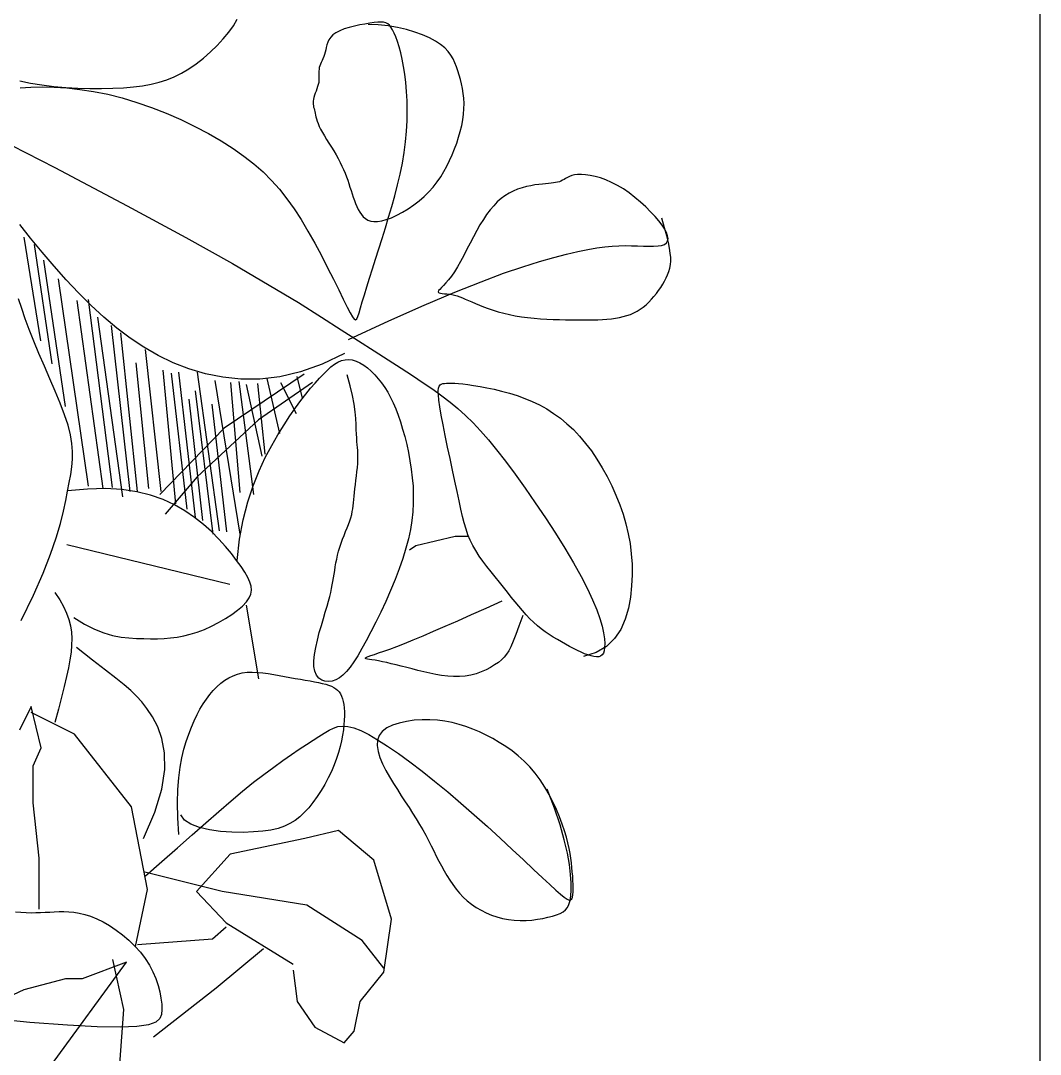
# Model space of a CAD drawing. Header units: metres. Extents: x 10 to 239, y 2 to 253.
# Drawn here: x 101.256 to 105.215, y 131.629 to 135.644 of the extents above; entities that cross this region are included whole.
import ezdxf

# ---------------------------------------------------------------- set-up
doc = ezdxf.new("R2010")
doc.units = ezdxf.units.M
doc.header["$MEASUREMENT"] = 0
doc.layers.add('0marcos', color=10, linetype='Continuous', plot=False)
doc.layers.add('1', color=7, linetype='Continuous')
doc.layers.add('cot200', color=9, linetype='Continuous')
doc.layers.add('bloques ARBOLES', color=7, linetype='Continuous', true_color=0xb8d897)

# ---------------------------------------------------------------- blocks, each defined once
blk = doc.blocks.new('A$C6F4E7DED')
for p, q in [((1111.6, 2071.3), (1034.6, 2176.8)), ((1034.6, 2176.8), (1080.2, 2159.7)), ((1037.5, 2128.3), (1048.9, 2179.6)), ((1080.2, 2159.7), (1097.4, 2159.7)), ((1097.4, 2159.7), (1140.1, 2148.3)), ((1140.1, 2148.3), (1171.5, 2134)), ((1043.2, 2048.5), (1037.5, 2128.3)), ((271.1, 1654.8), (280.4, 1656.9)), ((280.4, 1656.9), (290.1, 1658.5)), ((285.6, 1654.6), (287.2, 1657.2)), ((287.2, 1657.2), (288.8, 1659.3)), ((288.8, 1659.3), (290.5, 1660.8)), ((290.1, 1658.5), (300.3, 1659.6)), ((290.5, 1660.8), (292.5, 1661.8)), ((292.5, 1661.8), (294.7, 1662.3)), ((294.7, 1662.3), (297.4, 1662.5)), ((297.4, 1662.5), (300.6, 1662.3)), ((300.3, 1659.6), (310.7, 1659.9)), ((300.6, 1662.3), (304.4, 1661.9)), ((304.4, 1661.9), (308.8, 1661.3)), ((308.8, 1661.3), (313.8, 1660.5)), ((313.8, 1660.5), (319.2, 1659.6)), ((319.2, 1659.6), (324.6, 1658.4)), ((324.6, 1658.4), (330, 1657)), ((330, 1657), (335, 1655.4)), ((448.9, 1658.8), (445.1, 1665.4)), ((453.7, 1652), (448.9, 1658.8)), ((241.3, 1642.8), (247.5, 1646.2)), ((247.5, 1646.2), (254.6, 1649.3)), ((254.6, 1649.3), (262.5, 1652.2)), ((262.5, 1652.2), (271.1, 1654.8)), ((280.4, 1642.4), (282.2, 1647.2)), ((282.2, 1647.2), (283.9, 1651.2)), ((283.9, 1651.2), (285.6, 1654.6)), ((335, 1655.4), (339.6, 1653.6)), ((339.6, 1653.6), (343.6, 1651.5)), ((343.6, 1651.5), (346.7, 1649.3)), ((346.7, 1649.3), (349, 1646.9)), ((349, 1646.9), (350.8, 1644.4)), ((459.3, 1645.2), (453.7, 1652)), ((228.5, 1632.2), (231.9, 1635.9)), ((231.9, 1635.9), (236.2, 1639.4)), ((236.2, 1639.4), (241.3, 1642.8)), ((277.1, 1631), (278.7, 1637.1)), ((278.7, 1637.1), (280.4, 1642.4)), ((350.8, 1644.4), (352, 1641.7)), ((352, 1641.7), (352.9, 1639.1)), ((352.9, 1639.1), (353.5, 1636.5)), ((353.5, 1636.5), (354.1, 1633.9)), ((465.6, 1638.4), (459.3, 1645.2)), ((472.4, 1631.8), (465.6, 1638.4)), ((221.5, 1620.7), (223.4, 1624.6)), ((223.4, 1624.6), (225.7, 1628.5)), ((225.7, 1628.5), (228.5, 1632.2)), ((274.1, 1617), (275.5, 1624.3)), ((275.5, 1624.3), (277.1, 1631)), ((354.1, 1633.9), (354.6, 1631.5)), ((354.6, 1631.5), (355.3, 1629.1)), ((355.3, 1629.1), (356.1, 1627)), ((356.1, 1627), (357, 1624.9)), ((357, 1624.9), (357.9, 1623)), ((479.6, 1625.5), (472.4, 1631.8)), ((487.1, 1619.7), (479.6, 1625.5)), ((218.5, 1612.4), (220, 1616.6)), ((220, 1616.6), (221.5, 1620.7)), ((272.8, 1609), (274.1, 1617)), ((357.9, 1623), (358.8, 1621.1)), ((358.8, 1621.1), (359.5, 1619.3)), ((359.5, 1619.3), (360.2, 1617.5)), ((360.2, 1617.5), (360.7, 1615.7)), ((360.7, 1615.7), (360.9, 1614)), ((360.9, 1614), (361.1, 1612.2)), ((494.6, 1614.6), (487.1, 1619.7)), ((502, 1610.1), (494.6, 1614.6)), ((214.7, 1599), (215.9, 1603.6)), ((215.9, 1603.6), (217.2, 1608)), ((217.2, 1608), (218.5, 1612.4)), ((271.8, 1600.4), (272.8, 1609)), ((361.1, 1610.4), (361, 1608.6)), ((361, 1608.6), (361, 1606.7)), ((361, 1606.7), (361, 1604.7)), ((361, 1604.7), (361.1, 1602.7)), ((361.1, 1612.2), (361.1, 1610.4)), ((509.5, 1606.4), (502, 1610.1)), ((517.2, 1603.3), (509.5, 1606.4)), ((525.1, 1600.7), (517.2, 1603.3)), ((212.9, 1589.3), (213.7, 1594.2)), ((213.7, 1594.2), (214.7, 1599)), ((271.1, 1591.3), (271.8, 1600.4)), ((361.1, 1602.7), (361.3, 1600.6)), ((361.3, 1600.6), (361.8, 1598.5)), ((361.8, 1598.5), (362.5, 1596.2)), ((362.5, 1596.2), (363.2, 1594)), ((363.2, 1594), (364, 1591.7)), ((533.3, 1598.7), (525.1, 1600.7)), ((542.1, 1597.1), (533.3, 1598.7)), ((551.5, 1596), (542.1, 1597.1)), ((561.6, 1595.1), (551.5, 1596)), ((572.5, 1594.5), (561.6, 1595.1)), ((584.1, 1594.2), (572.5, 1594.5)), ((596.1, 1594.3), (584.1, 1594.2)), ((606.4, 1593.4), (592.4, 1591.2)), ((608.5, 1594.6), (596.1, 1594.3)), ((619.9, 1594.9), (606.4, 1593.4)), ((620.9, 1595.3), (608.5, 1594.6)), ((632.9, 1595.8), (619.9, 1594.9)), ((633.3, 1596.4), (620.9, 1595.3)), ((645.2, 1596), (632.9, 1595.8)), ((645.5, 1597.9), (633.3, 1596.4)), ((656.9, 1595.7), (645.2, 1596)), ((657.2, 1599.9), (645.5, 1597.9)), ((667.7, 1594.9), (656.9, 1595.7)), ((668.2, 1602.2), (657.2, 1599.9)), ((212.1, 1578.9), (212.4, 1584.2)), ((212.4, 1584.2), (212.9, 1589.3)), ((270.4, 1571.6), (270.6, 1581.6)), ((270.6, 1581.6), (271.1, 1591.3)), ((364, 1591.7), (364.8, 1589.4)), ((364.8, 1589.4), (365.6, 1587.3)), ((365.6, 1587.3), (366.2, 1585.2)), ((366.2, 1585.2), (366.7, 1583.2)), ((366.7, 1583.2), (367, 1581.4)), ((563.1, 1584.6), (548.1, 1580)), ((577.9, 1588.3), (563.1, 1584.6)), ((592.4, 1591.2), (577.9, 1588.3)), ((212.2, 1573.5), (212.1, 1578.9)), ((212.6, 1567.9), (212.2, 1573.5)), ((270.6, 1561.2), (270.4, 1571.6)), ((365.7, 1572.1), (365.4, 1570.5)), ((366.1, 1573.6), (365.7, 1572.1)), ((366.5, 1575.1), (366.1, 1573.6)), ((366.8, 1576.6), (366.5, 1575.1)), ((367, 1578.1), (366.8, 1576.6)), ((367, 1581.4), (367.1, 1579.7)), ((367.1, 1579.7), (367, 1578.1)), ((532.9, 1574.7), (517.8, 1568.8)), ((548.1, 1580), (532.9, 1574.7)), ((213.4, 1562.1), (212.6, 1567.9)), ((214.5, 1556.2), (213.4, 1562.1)), ((271.2, 1550.5), (270.6, 1561.2)), ((362.9, 1560.7), (362, 1558.2)), ((363.6, 1563), (362.9, 1560.7)), ((364.2, 1565.1), (363.6, 1563)), ((364.6, 1567), (364.2, 1565.1)), ((365, 1568.8), (364.6, 1567)), ((365.4, 1570.5), (365, 1568.8)), ((502.9, 1562.3), (488.4, 1555.3)), ((517.8, 1568.8), (502.9, 1562.3)), ((216, 1550.3), (214.5, 1556.2)), ((217.7, 1544.3), (216, 1550.3)), ((272.1, 1539.6), (271.2, 1550.5)), ((359.3, 1552.4), (357.5, 1549.1)), ((360.8, 1555.4), (359.3, 1552.4)), ((362, 1558.2), (360.8, 1555.4)), ((488.4, 1555.3), (474.5, 1548)), ((723, 1559.4), (632.3, 1513)), ((219.6, 1538.2), (217.7, 1544.3)), ((273.5, 1528.6), (272.1, 1539.6)), ((353.2, 1541.9), (350.8, 1538.1)), ((355.5, 1545.6), (353.2, 1541.9)), ((357.5, 1549.1), (355.5, 1545.6)), ((461.4, 1540.4), (449.2, 1532.7)), ((474.5, 1548), (461.4, 1540.4)), ((221.8, 1532.2), (219.6, 1538.2)), ((224.2, 1526.3), (221.8, 1532.2)), ((275.4, 1517.6), (273.5, 1528.6)), ((345.8, 1530.2), (343.5, 1526.2)), ((348.3, 1534.2), (345.8, 1530.2)), ((350.8, 1538.1), (348.3, 1534.2)), ((449.2, 1532.7), (438, 1524.8)), ((226.9, 1520.4), (224.2, 1526.3)), ((229.7, 1514.7), (226.9, 1520.4)), ((339.2, 1518.4), (337.4, 1514.7)), ((341.2, 1522.3), (339.2, 1518.4)), ((343.5, 1526.2), (341.2, 1522.3)), ((438, 1524.8), (427.8, 1516.8)), ((232.8, 1509.1), (229.7, 1514.7)), ((236.1, 1503.6), (232.8, 1509.1)), ((277.6, 1506.4), (275.4, 1517.6)), ((334.2, 1507.3), (332.8, 1503.7)), ((335.7, 1511), (334.2, 1507.3)), ((337.4, 1514.7), (335.7, 1511)), ((418.4, 1508.6), (409.8, 1499.9)), ((427.8, 1516.8), (418.4, 1508.6)), ((632.3, 1513), (557.9, 1473.9)), ((54.6, 1494.8), (60.6, 1497.9)), ((60.6, 1497.9), (66.5, 1500.4)), ((66.5, 1500.4), (72.2, 1502.5)), ((72.2, 1502.5), (77.6, 1504)), ((77.6, 1504), (82.7, 1505)), ((82.7, 1505), (87.4, 1505.7)), ((87.4, 1505.7), (91.7, 1506)), ((91.7, 1506), (95.5, 1505.9)), ((95.5, 1505.9), (98.8, 1505.5)), ((98.8, 1505.5), (101.6, 1504.8)), ((101.6, 1504.8), (103.9, 1504)), ((103.9, 1504), (106, 1503)), ((106, 1503), (107.8, 1502)), ((107.8, 1502), (109.4, 1501)), ((109.4, 1501), (111, 1500)), ((111, 1500), (112.6, 1499.2)), ((112.6, 1499.2), (114.3, 1498.5)), ((114.3, 1498.5), (116.1, 1498)), ((116.1, 1498), (118.1, 1497.6)), ((118.1, 1497.6), (120.3, 1497.3)), ((120.3, 1497.3), (122.7, 1497)), ((122.7, 1497), (125.4, 1496.8)), ((125.4, 1496.8), (128.4, 1496.5)), ((239.8, 1498.3), (236.1, 1503.6)), ((243.9, 1493.1), (239.8, 1498.3)), ((280.3, 1495.3), (277.6, 1506.4)), ((331.5, 1500.2), (330.3, 1496.7)), ((332.8, 1503.7), (331.5, 1500.2)), ((409.8, 1499.9), (401.7, 1490.8)), ((36.7, 1482.5), (42.6, 1487)), ((42.6, 1487), (48.6, 1491.1)), ((48.6, 1491.1), (54.6, 1494.8)), ((128.4, 1496.5), (131.7, 1496.2)), ((131.7, 1496.2), (135.4, 1495.7)), ((135.4, 1495.7), (139.4, 1495.2)), ((139.4, 1495.2), (143.7, 1494.4)), ((143.7, 1494.4), (148.1, 1493.5)), ((148.1, 1493.5), (152.6, 1492.3)), ((152.6, 1492.3), (157.1, 1490.8)), ((157.1, 1490.8), (161.6, 1489)), ((161.6, 1489), (165.9, 1486.8)), ((165.9, 1486.8), (170.1, 1484.2)), ((248.3, 1488.2), (243.9, 1493.1)), ((253.1, 1483.4), (248.3, 1488.2)), ((283.2, 1484.2), (280.3, 1495.3)), ((326.9, 1486.1), (325.8, 1482.7)), ((328, 1489.6), (326.9, 1486.1)), ((329.2, 1493.1), (328, 1489.6)), ((330.3, 1496.7), (329.2, 1493.1)), ((401.7, 1490.8), (394, 1481.1)), ((25.6, 1472.8), (31, 1477.7)), ((31, 1477.7), (36.7, 1482.5)), ((170.1, 1484.2), (174.1, 1481.2)), ((174.1, 1481.2), (178, 1477.8)), ((178, 1477.8), (181.7, 1473.9)), ((258.3, 1478.9), (253.1, 1483.4)), ((263.8, 1474.7), (258.3, 1478.9)), ((286.3, 1473.1), (283.2, 1484.2)), ((323.4, 1476.1), (322.1, 1473)), ((324.6, 1479.4), (323.4, 1476.1)), ((325.8, 1482.7), (324.6, 1479.4)), ((394, 1481.1), (386.6, 1470.8)), ((16, 1463), (20.6, 1467.8)), ((20.6, 1467.8), (25.6, 1472.8)), ((181.7, 1473.9), (185.3, 1469.7)), ((185.3, 1469.7), (188.9, 1465)), ((188.9, 1465), (192.3, 1459.8)), ((269.6, 1470.7), (263.8, 1474.7)), ((275.4, 1467.2), (269.6, 1470.7)), ((281.1, 1464.2), (275.4, 1467.2)), ((289.5, 1462), (286.3, 1473.1)), ((317.4, 1464.8), (315.5, 1462.6)), ((319.1, 1467.4), (317.4, 1464.8)), ((320.7, 1470.1), (319.1, 1467.4)), ((322.1, 1473), (320.7, 1470.1)), ((386.6, 1470.8), (379.4, 1459.6)), ((557.9, 1473.9), (497.8, 1441.4)), ((6.3, 1451.3), (9.1, 1461)), ((8.8, 1453.9), (12.1, 1458.3)), ((12.1, 1458.3), (16, 1463)), ((192.3, 1459.8), (195.8, 1454.3)), ((195.8, 1454.3), (199.1, 1448.3)), ((286.6, 1461.6), (281.1, 1464.2)), ((291.9, 1459.6), (286.6, 1461.6)), ((292.9, 1451.1), (289.5, 1462)), ((296.6, 1458.3), (291.9, 1459.6)), ((300.9, 1457.6), (296.6, 1458.3)), ((304.6, 1457.6), (300.9, 1457.6)), ((307.9, 1458.1), (304.6, 1457.6)), ((310.8, 1459.2), (307.9, 1458.1)), ((313.3, 1460.7), (310.8, 1459.2)), ((315.5, 1462.6), (313.3, 1460.7)), ((379.4, 1459.6), (372.3, 1447.7)), ((657.1, 1440.5), (668.2, 1454.8)), ((3.1, 1443), (4.2, 1446.3)), ((4.1, 1443), (6.3, 1451.3)), ((4.2, 1446.3), (6.1, 1449.9)), ((6.1, 1449.9), (8.8, 1453.9)), ((199.1, 1448.3), (202.5, 1442)), ((296.3, 1440.2), (292.9, 1451.1)), ((372.3, 1447.7), (365.3, 1435.3)), ((1.2, 1430.2), (2.4, 1436.1)), ((2.4, 1436.1), (4.1, 1443)), ((2.7, 1440.1), (3.1, 1443)), ((3.1, 1437.7), (2.7, 1440.1)), ((4.3, 1435.7), (3.1, 1437.7)), ((6.4, 1434.2), (4.3, 1435.7)), ((9.3, 1433.2), (6.4, 1434.2)), ((13, 1432.6), (9.3, 1433.2)), ((202.5, 1442), (205.8, 1435.6)), ((205.8, 1435.6), (209.1, 1429.2)), ((299.7, 1429.5), (296.3, 1440.2)), ((365.3, 1435.3), (358.6, 1422.7)), ((497.8, 1441.4), (449.8, 1414.5)), ((653.4, 1434), (635.3, 1311.5)), ((645.3, 1426.1), (657.1, 1440.5)), ((664.1, 1441.5), (647, 1335)), ((0, 1420.9), (0.4, 1425.2)), ((0.4, 1425.2), (1.2, 1430.2)), ((17.5, 1432.3), (13, 1432.6)), ((22.5, 1432.3), (17.5, 1432.3)), ((28, 1432.4), (22.5, 1432.3)), ((33.9, 1432.6), (28, 1432.4)), ((40.1, 1432.8), (33.9, 1432.6)), ((46.6, 1432.9), (40.1, 1432.8)), ((53.2, 1432.8), (46.6, 1432.9)), ((60.2, 1432.4), (53.2, 1432.8)), ((67.7, 1431.7), (60.2, 1432.4)), ((75.9, 1430.6), (67.7, 1431.7)), ((85, 1429), (75.9, 1430.6)), ((95.2, 1426.9), (85, 1429)), ((106.8, 1424.2), (95.2, 1426.9)), ((119.8, 1420.8), (106.8, 1424.2)), ((209.1, 1429.2), (212.3, 1422.9)), ((212.3, 1422.9), (215.6, 1416.8)), ((303, 1419), (299.7, 1429.5)), ((358.6, 1422.7), (352.2, 1410.3)), ((633, 1411.8), (645.3, 1426.1)), ((0, 1417), (0, 1420.9)), ((0.3, 1413.4), (0, 1417)), ((1, 1409.9), (0.3, 1413.4)), ((134.7, 1416.6), (119.8, 1420.8)), ((151.7, 1411.3), (134.7, 1416.6)), ((215.6, 1416.8), (218.7, 1411.2)), ((306.1, 1409), (303, 1419)), ((449.8, 1414.5), (412, 1392.5)), ((620.5, 1397.8), (633, 1411.8)), ((643.8, 1418.1), (621.4, 1267.8)), ((1.9, 1406.5), (1, 1409.9)), ((3.2, 1403.1), (1.9, 1406.5)), ((4.6, 1399.8), (3.2, 1403.1)), ((171.6, 1404.5), (151.7, 1411.3)), ((194.7, 1395.9), (171.6, 1404.5)), ((218.7, 1411.2), (221.9, 1406.1)), ((221.9, 1406.1), (225, 1401.6)), ((225, 1401.6), (228, 1397.8)), ((309.1, 1399.4), (306.1, 1409)), ((352.2, 1410.3), (346.2, 1398.4)), ((6.3, 1396.6), (4.6, 1399.8)), ((8.2, 1393.3), (6.3, 1396.6)), ((10.2, 1390.1), (8.2, 1393.3)), ((221.7, 1385.2), (194.7, 1395.9)), ((228, 1397.8), (230.8, 1394.6)), ((230.8, 1394.6), (233.3, 1392)), ((233.3, 1392), (235.4, 1389.8)), ((311.9, 1390.5), (309.1, 1399.4)), ((346.2, 1398.4), (340.8, 1387.5)), ((412, 1392.5), (382.1, 1374.4)), ((628.9, 1398.9), (597.9, 1185.8)), ((607.7, 1384.3), (620.5, 1397.8)), ((12.4, 1387), (10.2, 1390.1)), ((14.7, 1383.9), (12.4, 1387)), ((17.2, 1380.8), (14.7, 1383.9)), ((19.8, 1377.8), (17.2, 1380.8)), ((216.6, 1380.3), (213.8, 1379.2)), ((219.3, 1381.3), (216.6, 1380.3)), ((222, 1382), (219.3, 1381.3)), ((253, 1371.9), (221.7, 1385.2)), ((224.6, 1382.6), (222, 1382)), ((227.2, 1383), (224.6, 1382.6)), ((229.8, 1383.3), (227.2, 1383)), ((232.2, 1383.5), (229.8, 1383.3)), ((234.4, 1383.8), (232.2, 1383.5)), ((236.2, 1384), (234.4, 1383.8)), ((235.4, 1389.8), (237.1, 1388)), ((237.6, 1384.4), (236.2, 1384)), ((237.1, 1388), (238.2, 1386.7)), ((238.4, 1384.9), (237.6, 1384.4)), ((238.2, 1386.7), (238.7, 1385.6)), ((238.7, 1385.6), (238.4, 1384.9)), ((314.4, 1382.3), (311.9, 1390.5)), ((316.6, 1375.1), (314.4, 1382.3)), ((340.8, 1387.5), (336.1, 1377.9)), ((594.8, 1371.5), (607.7, 1384.3)), ((22.5, 1375), (19.8, 1377.8)), ((25.3, 1372.3), (22.5, 1375)), ((28.2, 1369.8), (25.3, 1372.3)), ((31.3, 1367.6), (28.2, 1369.8)), ((192, 1370.2), (187.3, 1368.4)), ((196.4, 1371.9), (192, 1370.2)), ((200.4, 1373.6), (196.4, 1371.9)), ((204.2, 1375.2), (200.4, 1373.6)), ((207.6, 1376.6), (204.2, 1375.2)), ((210.8, 1378), (207.6, 1376.6)), ((213.8, 1379.2), (210.8, 1378)), ((289.2, 1355.8), (253, 1371.9)), ((318.4, 1368.9), (316.6, 1375.1)), ((332.2, 1369.9), (329.1, 1363.9)), ((336.1, 1377.9), (332.2, 1369.9)), ((382.1, 1374.4), (358.3, 1359.3)), ((597.9, 1377.6), (573.4, 1184.7)), ((581.8, 1359.4), (594.8, 1371.5)), ((609.7, 1376.5), (583, 1183.6)), ((666.2, 1368.3), (669.3, 1378.2)), ((34.5, 1365.5), (31.3, 1367.6)), ((37.9, 1363.8), (34.5, 1365.5)), ((41.3, 1362.3), (37.9, 1363.8)), ((44.9, 1361.1), (41.3, 1362.3)), ((48.7, 1360), (44.9, 1361.1)), ((52.6, 1359.2), (48.7, 1360)), ((56.7, 1358.5), (52.6, 1359.2)), ((146.9, 1359), (140.3, 1358.3)), ((153.3, 1359.8), (146.9, 1359)), ((159.6, 1360.9), (153.3, 1359.8)), ((165.6, 1362.1), (159.6, 1360.9)), ((171.4, 1363.5), (165.6, 1362.1)), ((177, 1365.1), (171.4, 1363.5)), ((182.3, 1366.7), (177, 1365.1)), ((187.3, 1368.4), (182.3, 1366.7)), ((319.9, 1363.8), (318.4, 1368.9)), ((321.1, 1360.1), (319.9, 1363.8)), ((322.2, 1357.6), (321.1, 1360.1)), ((326.7, 1359.7), (324.9, 1357.4)), ((329.1, 1363.9), (326.7, 1359.7)), ((358.3, 1359.3), (338.4, 1346.5)), ((588.3, 1359.5), (562.8, 1175.1)), ((568.5, 1348.2), (581.8, 1359.4)), ((662.7, 1357.9), (666.2, 1368.3)), ((60.9, 1357.9), (56.7, 1358.5)), ((65.4, 1357.5), (60.9, 1357.9)), ((70, 1357.2), (65.4, 1357.5)), ((74.8, 1356.9), (70, 1357.2)), ((79.8, 1356.8), (74.8, 1356.9)), ((85, 1356.7), (79.8, 1356.8)), ((90.4, 1356.6), (85, 1356.7)), ((96.1, 1356.7), (90.4, 1356.6)), ((101.9, 1356.7), (96.1, 1356.7)), ((107.9, 1356.8), (101.9, 1356.7)), ((114.2, 1357), (107.9, 1356.8)), ((120.6, 1357.2), (114.2, 1357)), ((127.2, 1357.5), (120.6, 1357.2)), ((133.7, 1357.8), (127.2, 1357.5)), ((140.3, 1358.3), (133.7, 1357.8)), ((330.8, 1336.4), (289.2, 1355.8)), ((323.4, 1356.7), (322.2, 1357.6)), ((324.9, 1357.4), (323.4, 1356.7)), ((554.8, 1337.9), (568.5, 1348.2)), ((574.5, 1350.9), (555.3, 1180.4)), ((658.6, 1346.7), (662.7, 1357.9)), ((338.4, 1346.5), (320.6, 1335)), ((540.7, 1328.5), (554.8, 1337.9)), ((564.9, 1343.5), (547.8, 1180.4)), ((653.8, 1334.7), (658.6, 1346.7)), ((320.6, 1335), (304.5, 1324.8)), ((526, 1320.1), (540.7, 1328.5)), ((648.5, 1322.2), (653.8, 1334.7)), ((304.5, 1324.8), (290, 1315.5)), ((334.9, 1322.3), (357.8, 1311.2)), ((510.7, 1312.7), (526, 1320.1)), ((539.3, 1326.4), (523.3, 1180.4)), ((642.9, 1309.3), (648.5, 1322.2)), ((276.8, 1307.1), (264.9, 1299.4)), ((290, 1315.5), (276.8, 1307.1)), ((311.2, 1307.4), (307.3, 1304.1)), ((315.1, 1310.2), (311.2, 1307.4)), ((319, 1312.6), (315.1, 1310.2)), ((323, 1314.4), (319, 1312.6)), ((326.8, 1315.5), (323, 1314.4)), ((330.6, 1316), (326.8, 1315.5)), ((334.3, 1315.8), (330.6, 1316)), ((337.9, 1314.9), (334.3, 1315.8)), ((341.5, 1313.3), (337.9, 1314.9)), ((345, 1311.1), (341.5, 1313.3)), ((348.7, 1308.3), (345, 1311.1)), ((352.4, 1304.9), (348.7, 1308.3)), ((357.8, 1311.2), (379.9, 1303.3)), ((477.6, 1301.3), (494.6, 1306.4)), ((494.6, 1306.4), (510.7, 1312.7)), ((548.9, 1312.6), (536.1, 1183.6)), ((637.2, 1296.3), (642.9, 1309.3)), ((264.9, 1299.4), (254, 1292.2)), ((300.1, 1296.3), (296.7, 1292)), ((303.6, 1300.3), (300.1, 1296.3)), ((307.3, 1304.1), (303.6, 1300.3)), ((328.9, 1289.1), (332.1, 1300.4)), ((356.4, 1301), (352.4, 1304.9)), ((360.5, 1296.7), (356.4, 1301)), ((364.9, 1291.8), (360.5, 1296.7)), ((376.1, 1300.9), (458.2, 1245.4)), ((383.6, 1298.7), (378.2, 1276.3)), ((379.9, 1303.3), (401.2, 1298.3)), ((401.2, 1298.3), (421.6, 1295.9)), ((414.5, 1296.6), (401.7, 1240.1)), ((421.6, 1295.9), (441.1, 1295.8)), ((441.1, 1295.8), (459.8, 1297.7)), ((459.8, 1297.7), (477.6, 1301.3)), ((486, 1303), (463.6, 1139.9)), ((505.2, 1303), (488.1, 1153.8)), ((512.6, 1301.9), (496.6, 1162.3)), ((521.2, 1305.1), (508.4, 1167.7)), ((631.7, 1283.4), (637.2, 1296.3)), ((181.3, 1285.4), (173.5, 1283.6)), ((188.7, 1287), (181.3, 1285.4)), ((195.7, 1288.3), (188.7, 1287)), ((202.3, 1289.3), (195.7, 1288.3)), ((208.2, 1290.2), (202.3, 1289.3)), ((213.3, 1290.9), (208.2, 1290.2)), ((217.8, 1291.3), (213.3, 1290.9)), ((221.7, 1291.7), (217.8, 1291.3)), ((225, 1291.8), (221.7, 1291.7)), ((227.8, 1291.8), (225, 1291.8)), ((230.2, 1291.7), (227.8, 1291.8)), ((232.2, 1291.5), (230.2, 1291.7)), ((234, 1291.2), (232.2, 1291.5)), ((235.5, 1290.7), (234, 1291.2)), ((244.1, 1285.4), (235, 1278.8)), ((236.7, 1290), (235.5, 1290.7)), ((237.7, 1288.7), (236.7, 1290)), ((238.4, 1286.7), (237.7, 1288.7)), ((238.7, 1283.8), (238.4, 1286.7)), ((254, 1292.2), (244.1, 1285.4)), ((293.5, 1287.3), (290.5, 1282.3)), ((296.7, 1292), (293.5, 1287.3)), ((326.6, 1279), (328.9, 1289.1)), ((369.6, 1286.5), (364.9, 1291.8)), ((367.6, 1292.3), (423, 1254)), ((374.5, 1280.5), (369.6, 1286.5)), ((400.6, 1292.3), (384.6, 1260.4)), ((424.1, 1291.3), (416.6, 1218.8)), ((435.8, 1290.2), (419.8, 1216.7)), ((443.3, 1293.4), (428.4, 1177.2)), ((467.8, 1294.5), (442.2, 1136.8)), ((451.8, 1292.3), (442.2, 1179.4)), ((149.8, 1276.1), (142.1, 1272.9)), ((157.7, 1279), (149.8, 1276.1)), ((165.6, 1281.4), (157.7, 1279)), ((173.5, 1283.6), (165.6, 1281.4)), ((235, 1278.8), (226.5, 1272.3)), ((237, 1267.4), (238, 1274.4)), ((238, 1274.4), (238.5, 1279.8)), ((238.5, 1279.8), (238.7, 1283.8)), ((287.6, 1277), (284.9, 1271.4)), ((290.5, 1282.3), (287.6, 1277)), ((324.9, 1270.1), (326.6, 1279)), ((379.7, 1273.8), (374.5, 1280.5)), ((385.1, 1266.4), (379.7, 1273.8)), ((488.1, 1283.8), (470, 1136.8)), ((494.5, 1275.3), (480.6, 1150.6)), ((626.6, 1271), (631.7, 1283.4)), ((127.3, 1265.2), (120.2, 1260.7)), ((134.6, 1269.3), (127.3, 1265.2)), ((142.1, 1272.9), (134.6, 1269.3)), ((218.4, 1265.6), (210.6, 1258.6)), ((226.5, 1272.3), (218.4, 1265.6)), ((235.5, 1258.8), (237, 1267.4)), ((282.3, 1265.3), (279.9, 1258.8)), ((284.9, 1271.4), (282.3, 1265.3)), ((323.9, 1262.2), (324.9, 1270.1)), ((390.9, 1258.2), (385.1, 1266.4)), ((471, 1270), (456.1, 1138.9)), ((622.2, 1259.2), (626.6, 1271)), ((113.2, 1255.7), (106.5, 1250.1)), ((120.2, 1260.7), (113.2, 1255.7)), ((210.6, 1258.6), (202.9, 1251.1)), ((233.6, 1248.8), (235.5, 1258.8)), ((279.9, 1258.8), (277.5, 1251.9)), ((322.9, 1249.3), (323.2, 1255.3)), ((323.2, 1255.3), (323.9, 1262.2)), ((396.8, 1249), (390.9, 1258.2)), ((423, 1254), (486, 1195.4)), ((618.6, 1248.4), (622.2, 1259.2)), ((99.9, 1244), (93.5, 1237.3)), ((106.5, 1250.1), (99.9, 1244)), ((195.2, 1242.8), (187.1, 1233.5)), ((202.9, 1251.1), (195.2, 1242.8)), ((231.4, 1237.8), (233.6, 1248.8)), ((275.2, 1244.6), (273, 1236.8)), ((277.5, 1251.9), (275.2, 1244.6)), ((322.5, 1239.4), (322.7, 1244)), ((322.7, 1244), (322.9, 1249.3)), ((403.1, 1238.8), (396.8, 1249)), ((458.2, 1245.4), (524.4, 1177.2)), ((616.2, 1238.6), (618.6, 1248.4)), ((93.5, 1237.3), (87.3, 1229.9)), ((187.1, 1233.5), (178.7, 1223.2)), ((229, 1226.1), (231.4, 1237.8)), ((273, 1236.8), (271, 1228.8)), ((321.8, 1228.5), (322.1, 1231.8)), ((322.1, 1231.8), (322.3, 1235.4)), ((322.3, 1235.4), (322.5, 1239.4)), ((409.5, 1227.6), (403.1, 1238.8)), ((614.6, 1229.7), (616.2, 1238.6)), ((81.4, 1222.1), (75.7, 1213.7)), ((87.3, 1229.9), (81.4, 1222.1)), ((178.7, 1223.2), (169.6, 1211.5)), ((226.5, 1214.2), (229, 1226.1)), ((271, 1228.8), (269.2, 1220.5)), ((321.1, 1219.6), (321.2, 1222.5)), ((321.2, 1222.5), (321.5, 1225.5)), ((321.5, 1225.5), (321.8, 1228.5)), ((416.1, 1215.2), (409.5, 1227.6)), ((614, 1221.4), (614.6, 1229.7)), ((614.1, 1213.6), (614, 1221.4)), ((75.7, 1213.7), (70.3, 1204.9)), ((169.6, 1211.5), (159.8, 1198.3)), ((223.9, 1202.3), (226.5, 1214.2)), ((267.6, 1212), (266.3, 1203.3)), ((269.2, 1220.5), (267.6, 1212)), ((321, 1216.4), (321.1, 1219.6)), ((321, 1213), (321, 1216.4)), ((321.2, 1209.2), (321, 1213)), ((422.4, 1201.5), (416.1, 1215.2)), ((614.8, 1205.8), (614.1, 1213.6)), ((70.3, 1204.9), (65.2, 1195.7)), ((221.5, 1190.9), (223.9, 1202.3)), ((266.3, 1203.3), (265.2, 1194.6)), ((321.6, 1205.1), (321.2, 1209.2)), ((322, 1200.8), (321.6, 1205.1)), ((322.5, 1196.4), (322, 1200.8)), ((428.5, 1186.3), (422.4, 1201.5)), ((615.9, 1198), (614.8, 1205.8)), ((65.2, 1195.7), (60.5, 1186.3)), ((159.8, 1198.3), (149.5, 1184)), ((219.2, 1180.3), (221.5, 1190.9)), ((265.2, 1194.6), (264.5, 1185.8)), ((323.1, 1191.9), (322.5, 1196.4)), ((323.6, 1187.5), (323.1, 1191.9)), ((486, 1195.4), (519, 1157)), ((617.4, 1189.8), (615.9, 1198)), ((619.1, 1180.9), (617.4, 1189.8)), ((60.5, 1186.3), (56.2, 1176.7)), ((149.5, 1184), (139, 1168.9)), ((217.2, 1170.9), (219.2, 1180.3)), ((264.5, 1185.8), (264.2, 1177.1)), ((324.1, 1183.3), (323.6, 1187.5)), ((324.6, 1179.3), (324.1, 1183.3)), ((325, 1175.6), (324.6, 1179.3)), ((433.9, 1169.7), (428.5, 1186.3)), ((533.9, 1176.6), (547.9, 1180.1)), ((547.9, 1180.1), (563.3, 1182.4)), ((563.3, 1182.4), (580.2, 1183.4)), ((580.2, 1183.4), (598.7, 1183)), ((598.7, 1183), (619, 1181)), ((621, 1171.1), (619.1, 1180.9)), ((56.2, 1176.7), (52.3, 1166.9)), ((139, 1168.9), (128.5, 1153.3)), ((215.4, 1162.4), (217.2, 1170.9)), ((264.2, 1177.1), (264.2, 1168.4)), ((264.2, 1168.4), (264.7, 1159.6)), ((325.3, 1172.1), (325, 1175.6)), ((325.5, 1168.9), (325.3, 1172.1)), ((325.9, 1165.8), (325.5, 1168.9)), ((438.7, 1151.5), (433.9, 1169.7)), ((509.4, 1166.7), (521.1, 1172.1)), ((521.1, 1172.1), (533.9, 1176.6)), ((623.3, 1160.1), (621, 1171.1)), ((48.9, 1157.1), (46, 1147.2)), ((52.3, 1166.9), (48.9, 1157.1)), ((213.7, 1154.9), (215.4, 1162.4)), ((264.7, 1159.6), (265.7, 1150.6)), ((326.3, 1162.8), (325.9, 1165.8)), ((326.8, 1159.8), (326.3, 1162.8)), ((327.4, 1156.7), (326.8, 1159.8)), ((488.7, 1153.9), (498.6, 1160.6)), ((498.6, 1160.6), (509.4, 1166.7)), ((626.5, 1147.5), (623.3, 1160.1)), ((46, 1147.2), (43.6, 1137.1)), ((128.5, 1153.3), (118.2, 1137.5)), ((210.1, 1141.8), (211.9, 1148.1)), ((211.9, 1148.1), (213.7, 1154.9)), ((265.7, 1150.6), (267.1, 1141.4)), ((328.3, 1153.5), (327.4, 1156.7)), ((329.4, 1150.2), (328.3, 1153.5)), ((330.8, 1146.6), (329.4, 1150.2)), ((332.2, 1143), (330.8, 1146.6)), ((442.5, 1131.5), (438.7, 1151.5)), ((471.2, 1139.2), (479.6, 1146.7)), ((479.6, 1146.7), (488.7, 1153.9)), ((630.8, 1132.9), (626.5, 1147.5)), ((43.6, 1137.1), (41.7, 1126.9)), ((118.2, 1137.5), (108.5, 1122.1)), ((205.8, 1130.5), (208.1, 1136)), ((208.1, 1136), (210.1, 1141.8)), ((267.1, 1141.4), (269.1, 1131.9)), ((333.7, 1139.2), (332.2, 1143)), ((335.3, 1135.3), (333.7, 1139.2)), ((463.7, 1131.6), (471.2, 1139.2)), ((41.7, 1126.9), (40.4, 1116.5)), ((203.1, 1125.1), (205.8, 1130.5)), ((208.3, 1134.2), (221.1, 1134.2)), ((221.1, 1134.2), (261.7, 1124.6)), ((269.1, 1131.9), (271.7, 1122.1)), ((336.9, 1131.4), (335.3, 1135.3)), ((338.4, 1127.4), (336.9, 1131.4)), ((339.7, 1123.3), (338.4, 1127.4)), ((445.1, 1109.6), (442.5, 1131.5)), ((452.6, 1085.1), (620, 1125.6)), ((456.9, 1124), (463.7, 1131.6)), ((636.6, 1116), (630.8, 1132.9)), ((40.4, 1116.5), (39.7, 1105.8)), ((108.5, 1122.1), (99.6, 1107.2)), ((196.5, 1114.2), (200, 1119.7)), ((200, 1119.7), (203.1, 1125.1)), ((261.7, 1124.6), (268.1, 1120.3)), ((271.7, 1122.1), (274.8, 1111.8)), ((340.9, 1119.3), (339.7, 1123.3)), ((341.9, 1115.2), (340.9, 1119.3)), ((342.8, 1111.1), (341.9, 1115.2)), ((445.6, 1109.7), (450.9, 1116.7)), ((450.9, 1116.7), (456.9, 1124)), ((644.3, 1096.5), (636.6, 1116)), ((39.7, 1105.8), (39.6, 1094.8)), ((99.6, 1107.2), (91.8, 1093.3)), ((188.6, 1103.4), (192.7, 1108.8)), ((192.7, 1108.8), (196.5, 1114.2)), ((274.8, 1111.8), (278.6, 1101)), ((343.6, 1107.1), (342.8, 1111.1)), ((344.3, 1103.1), (343.6, 1107.1)), ((441, 1103.3), (445.6, 1109.7)), ((39.6, 1094.8), (40.1, 1083.6)), ((180.1, 1092.7), (184.4, 1098)), ((184.4, 1098), (188.6, 1103.4)), ((278.6, 1101), (282.9, 1090)), ((344.9, 1099.2), (344.3, 1103.1)), ((345.5, 1095.4), (344.9, 1099.2)), ((346.1, 1091.7), (345.5, 1095.4)), ((434.1, 1092.2), (437.2, 1097.5)), ((437.2, 1097.5), (441, 1103.3)), ((654.2, 1073.9), (644.3, 1096.5)), ((40.1, 1083.6), (41.2, 1072)), ((91.8, 1093.3), (85.3, 1080.6)), ((171.6, 1082.2), (175.8, 1087.4)), ((175.8, 1087.4), (180.1, 1092.7)), ((282.9, 1090), (287.5, 1078.8)), ((346.7, 1088.1), (346.1, 1091.7)), ((347.4, 1084.5), (346.7, 1088.1)), ((348.1, 1080.7), (347.4, 1084.5)), ((430.2, 1079), (430.6, 1083.1)), ((430.6, 1083.1), (431.9, 1087.5)), ((431.9, 1087.5), (434.1, 1092.2)), ((85.3, 1080.6), (80.1, 1069.2)), ((159.7, 1067.3), (163.6, 1072.1)), ((163.6, 1072.1), (167.5, 1077.1)), ((167.5, 1077.1), (171.6, 1082.2)), ((287.5, 1078.8), (292.5, 1067.6)), ((349, 1076.8), (348.1, 1080.7)), ((350, 1072.6), (349, 1076.8)), ((351.3, 1067.9), (350, 1072.6)), ((430.9, 1075), (430.2, 1079)), ((432.6, 1071.1), (430.9, 1075)), ((632.1, 1076.6), (627.2, 1069.2)), ((666.7, 1047.9), (654.2, 1073.9)), ((41.2, 1072), (43.3, 1060.5)), ((80.1, 1069.2), (75.9, 1059)), ((152.2, 1058.1), (156, 1062.6)), ((156, 1062.6), (159.7, 1067.3)), ((189.4, 1060.8), (173.1, 1068.1)), ((292.5, 1067.6), (297.6, 1056.7)), ((352.7, 1062.6), (351.3, 1067.9)), ((354.5, 1056.7), (352.7, 1062.6)), ((422.7, 988.2), (435.5, 1063.8)), ((435.5, 1067), (432.6, 1071.1)), ((439.5, 1062.8), (435.5, 1067)), ((444.6, 1058.5), (439.5, 1062.8)), ((623.3, 1062.3), (620.2, 1055.6)), ((627.2, 1069.2), (623.3, 1062.3)), ((43.3, 1060.5), (46.6, 1049.3)), ((75.9, 1059), (72.7, 1050)), ((144.6, 1049.8), (148.4, 1053.9)), ((148.4, 1053.9), (152.2, 1058.1)), ((151.8, 1053.2), (155.8, 1042.3)), ((204.5, 1054), (189.4, 1060.8)), ((218.5, 1047.8), (204.5, 1054)), ((297.6, 1056.7), (302.7, 1046.2)), ((356.4, 1050.1), (354.5, 1056.7)), ((450.5, 1054.2), (444.6, 1058.5)), ((457, 1050), (450.5, 1054.2)), ((612.6, 1051), (601.7, 1044.3)), ((620.2, 1055.6), (617.8, 1049)), ((46.6, 1049.3), (51.3, 1038.8)), ((70.5, 1042.1), (68.9, 1035.2)), ((72.7, 1050), (70.5, 1042.1)), ((132.8, 1039.3), (136.8, 1042.5)), ((136.8, 1042.5), (140.8, 1046.1)), ((140.8, 1046.1), (144.6, 1049.8)), ((155.8, 1042.3), (159.1, 1033.6)), ((231.4, 1042.1), (218.5, 1047.8)), ((243.3, 1036.9), (231.4, 1042.1)), ((302.7, 1046.2), (307.7, 1036.4)), ((358.6, 1043), (356.4, 1050.1)), ((360.7, 1035.5), (358.6, 1043)), ((464, 1046), (457, 1050)), ((471.3, 1042.2), (464, 1046)), ((478.7, 1038.9), (471.3, 1042.2)), ((601.7, 1044.3), (591.5, 1039.2)), ((616.2, 1042.6), (615.2, 1036.1)), ((617.8, 1049), (616.2, 1042.6)), ((51.3, 1038.8), (57.6, 1029.4)), ((68.9, 1035.2), (68.1, 1029.3)), ((116.3, 1028.3), (120.5, 1030.8)), ((120.5, 1030.8), (124.6, 1033.5)), ((124.6, 1033.5), (128.7, 1036.3)), ((128.7, 1036.3), (132.8, 1039.3)), ((159.1, 1033.6), (161.8, 1026.6)), ((254.2, 1032.2), (243.3, 1036.9)), ((264.2, 1028.1), (254.2, 1032.2)), ((307.7, 1036.4), (312.5, 1027.2)), ((362.7, 1027.9), (360.7, 1035.5)), ((486, 1036.1), (478.7, 1038.9)), ((493.1, 1033.9), (486, 1036.1)), ((499.9, 1032.2), (493.1, 1033.9)), ((506.7, 1030.9), (499.9, 1032.2)), ((513.4, 1030.1), (506.7, 1030.9)), ((520.1, 1029.6), (513.4, 1030.1)), ((556.1, 1030.1), (548.3, 1029.6)), ((564.2, 1031), (556.1, 1030.1)), ((572.8, 1032.7), (564.2, 1031)), ((581.9, 1035.4), (572.8, 1032.7)), ((591.5, 1039.2), (581.9, 1035.4)), ((615.2, 1036.1), (614.8, 1029.4)), ((57.6, 1029.4), (66, 1021.3)), ((66, 1021.3), (76.5, 1015.1)), ((68.1, 1029.3), (67.7, 1024.3)), ((67.7, 1024.3), (67.8, 1020.2)), ((67.8, 1020.2), (68.3, 1016.9)), ((95.8, 1017.3), (99.8, 1019.3)), ((99.8, 1019.3), (103.8, 1021.4)), ((103.8, 1021.4), (107.9, 1023.6)), ((107.9, 1023.6), (112.1, 1025.9)), ((112.1, 1025.9), (116.3, 1028.3)), ((161.8, 1026.6), (164.2, 1021.1)), ((164.2, 1021.1), (166.3, 1016.8)), ((273.1, 1024.5), (264.2, 1028.1)), ((281.2, 1021.4), (273.1, 1024.5)), ((288.3, 1018.7), (281.2, 1021.4)), ((312.5, 1027.2), (317, 1019.1)), ((317, 1019.1), (321.2, 1011.8)), ((364.4, 1020.4), (362.7, 1027.9)), ((365.7, 1013.2), (364.4, 1020.4)), ((526.9, 1029.3), (520.1, 1029.6)), ((533.8, 1029.3), (526.9, 1029.3)), ((540.9, 1029.4), (533.8, 1029.3)), ((548.3, 1029.6), (540.9, 1029.4)), ((593.4, 1007.2), (609.9, 1020.1)), ((614.8, 1029.4), (614.9, 1022.6)), ((614.9, 1022.6), (615.5, 1015.4)), ((68.3, 1016.9), (69.1, 1014.4)), ((69.1, 1014.4), (70.4, 1012.6)), ((70.4, 1012.6), (71.9, 1011.4)), ((71.9, 1011.4), (73.9, 1010.7)), ((73.9, 1010.7), (76.2, 1010.6)), ((76.2, 1010.6), (78.8, 1010.9)), ((76.5, 1015.1), (89.5, 1010.9)), ((78.8, 1010.9), (81.7, 1011.6)), ((81.7, 1011.6), (84.9, 1012.6)), ((84.9, 1012.6), (88.3, 1013.9)), ((88.3, 1013.9), (92, 1015.5)), ((92, 1015.5), (95.8, 1017.3)), ((166.3, 1016.8), (168.5, 1013.3)), ((168.5, 1013.3), (170.9, 1010.4)), ((170.9, 1010.4), (173.7, 1007.7)), ((294.5, 1016.5), (288.3, 1018.7)), ((299.8, 1014.6), (294.5, 1016.5)), ((304.2, 1013.1), (299.8, 1014.6)), ((307.7, 1011.9), (304.2, 1013.1)), ((310.4, 1010.9), (307.7, 1011.9)), ((309.2, 1008), (311.2, 1008.4)), ((312.2, 1010.2), (310.4, 1010.9)), ((311.2, 1008.4), (312.5, 1008.7)), ((313.1, 1009.6), (312.2, 1010.2)), ((312.5, 1008.7), (313.2, 1009.1)), ((313.2, 1009.1), (313.1, 1009.6)), ((321.2, 1011.8), (325.2, 1005.5)), ((366.3, 1006.6), (365.7, 1013.2)), ((615.5, 1015.4), (616.6, 1007.7)), ((173.7, 1007.7), (176.9, 1005)), ((176.9, 1005), (180.7, 1002.3)), ((180.7, 1002.3), (184.9, 999.8)), ((184.9, 999.8), (189.5, 997.3)), ((259.4, 996.7), (265.2, 998.2)), ((265.2, 998.2), (270.9, 999.6)), ((270.9, 999.6), (276.5, 1001)), ((276.5, 1001), (281.8, 1002.3)), ((281.8, 1002.3), (286.8, 1003.5)), ((286.8, 1003.5), (291.5, 1004.7)), ((291.5, 1004.7), (295.9, 1005.6)), ((295.9, 1005.6), (299.9, 1006.5)), ((299.9, 1006.5), (303.5, 1007.1)), ((303.5, 1007.1), (306.6, 1007.6)), ((306.6, 1007.6), (309.2, 1008)), ((325.2, 1005.5), (329.1, 1000.1)), ((329.1, 1000.1), (332.8, 995.5)), ((365.2, 995.9), (366.2, 1000.8)), ((366.2, 1000.8), (366.3, 1006.6)), ((580.2, 996.9), (593.4, 1007.2)), ((616.6, 1007.7), (618.1, 999.4)), ((618.1, 999.4), (620.1, 990.3)), ((189.5, 997.3), (194.5, 995.2)), ((194.5, 995.2), (199.8, 993.3)), ((199.8, 993.3), (205.3, 991.8)), ((205.3, 991.8), (211, 990.8)), ((211, 990.8), (216.9, 990.4)), ((216.9, 990.4), (222.9, 990.4)), ((222.9, 990.4), (228.9, 990.8)), ((228.9, 990.8), (235.1, 991.6)), ((235.1, 991.6), (241.2, 992.6)), ((241.2, 992.6), (247.3, 993.9)), ((247.3, 993.9), (253.4, 995.2)), ((253.4, 995.2), (259.4, 996.7)), ((332.8, 995.5), (336.5, 991.9)), ((336.5, 991.9), (340.1, 989)), ((340.1, 989), (343.8, 986.9)), ((358.2, 986.8), (361.1, 988.9)), ((361.1, 988.9), (363.5, 991.9)), ((363.5, 991.9), (365.2, 995.9)), ((380.1, 987.6), (375.1, 986.8)), ((385.4, 988.5), (380.1, 987.6)), ((390.8, 989.5), (385.4, 988.5)), ((396.3, 990.4), (390.8, 989.5)), ((401.9, 991.5), (396.3, 990.4)), ((407.5, 992.5), (401.9, 991.5)), ((413.1, 993.4), (407.5, 992.5)), ((418.7, 994.2), (413.1, 993.4)), ((424.2, 994.7), (418.7, 994.2)), ((429.5, 994.9), (424.2, 994.7)), ((434.7, 994.8), (429.5, 994.9)), ((439.8, 994.1), (434.7, 994.8)), ((444.6, 993), (439.8, 994.1)), ((449.2, 991.3), (444.6, 993)), ((453.6, 989.2), (449.2, 991.3)), ((457.8, 986.6), (453.6, 989.2)), ((561, 981.9), (569.5, 988.7)), ((569.5, 988.7), (580.2, 996.9)), ((620.1, 990.3), (622.5, 980.3)), ((343.8, 977.9), (342, 976.4)), ((343.8, 986.9), (347.6, 985.7)), ((345.9, 979.3), (343.8, 977.9)), ((348.3, 980.4), (345.9, 979.3)), ((347.6, 985.7), (351.3, 985.2)), ((351.1, 981.5), (348.3, 980.4)), ((354.1, 982.5), (351.1, 981.5)), ((351.3, 985.2), (354.9, 985.6)), ((357.6, 983.4), (354.1, 982.5)), ((354.9, 985.6), (358.2, 986.8)), ((361.5, 984.2), (357.6, 983.4)), ((365.7, 985.1), (361.5, 984.2)), ((370.2, 985.9), (365.7, 985.1)), ((375.1, 986.8), (370.2, 985.9)), ((461.9, 983.5), (457.8, 986.6)), ((465.8, 980), (461.9, 983.5)), ((469.5, 976.2), (465.8, 980)), ((554.1, 976), (561, 981.9)), ((622.5, 980.3), (625.3, 969.3)), ((336.9, 967.7), (336.1, 964.9)), ((337.9, 970.3), (336.9, 967.7)), ((339.1, 972.6), (337.9, 970.3)), ((340.4, 974.6), (339.1, 972.6)), ((342, 976.4), (340.4, 974.6)), ((473.1, 971.9), (469.5, 976.2)), ((476.6, 967.3), (473.1, 971.9)), ((479.9, 962.4), (476.6, 967.3)), ((542.9, 964.4), (548.3, 970.4)), ((548.3, 970.4), (554.1, 976)), ((625.3, 969.3), (628.5, 957)), ((335.1, 958.2), (334.9, 954.3)), ((335.5, 961.7), (335.1, 958.2)), ((336.1, 964.9), (335.5, 961.7)), ((483.2, 957), (479.9, 962.4)), ((486.2, 951.3), (483.2, 957)), ((532, 949.1), (537.6, 957.5)), ((537.6, 957.5), (542.9, 964.4)), ((628.5, 957), (632.1, 943.3)), ((646.2, 917.1), (656.3, 959.5)), ((656.3, 959.5), (668.5, 935.3)), ((231.7, 944.5), (239.3, 945.5)), ((239.3, 945.5), (247.1, 946)), ((247.1, 946), (255.2, 946)), ((255.2, 946), (263.3, 945.5)), ((263.3, 945.5), (271.2, 944.4)), ((334.9, 954.3), (334.9, 950.2)), ((334.9, 950.2), (335, 945.7)), ((335, 945.7), (335.4, 940.9)), ((489.2, 945.1), (486.2, 951.3)), ((492, 938.5), (489.2, 945.1)), ((526.6, 938.9), (532, 949.1)), ((611.9, 931.2), (656.3, 953.4)), ((196.4, 933.5), (203.2, 936.4)), ((203.2, 936.4), (210.2, 939)), ((210.2, 939), (217.2, 941.3)), ((217.2, 941.3), (224.4, 943.1)), ((224.4, 943.1), (231.7, 944.5)), ((271.2, 944.4), (278.7, 942.7)), ((278.7, 942.7), (285.5, 940.5)), ((285.5, 940.5), (291.3, 937.6)), ((291.3, 937.6), (296, 934.1)), ((318.2, 934.9), (310, 930.9)), ((325.2, 937.7), (318.2, 934.9)), ((331.3, 939.2), (325.2, 937.7)), ((336.6, 939.6), (331.3, 939.2)), ((335.4, 940.9), (336, 935.7)), ((336, 935.7), (336.8, 930.2)), ((341.5, 939), (336.6, 939.6)), ((346.1, 937.5), (341.5, 939)), ((350.7, 935.2), (346.1, 937.5)), ((355.6, 932.3), (350.7, 935.2)), ((494.7, 931.4), (492, 938.5)), ((522.2, 926.7), (526.6, 938.9)), ((176, 922.8), (182.7, 926.7)), ((182.7, 926.7), (189.5, 930.2)), ((189.5, 930.2), (196.4, 933.5)), ((300.8, 925.5), (290.6, 919)), ((296, 934.1), (299.3, 929.9)), ((299.3, 929.9), (301.1, 925)), ((310, 930.9), (300.8, 925.5)), ((301.1, 925), (301.4, 919.5)), ((336.8, 930.2), (337.9, 924.5)), ((337.9, 924.5), (339.2, 918.6)), ((361, 928.9), (355.6, 932.3)), ((367, 925), (361, 928.9)), ((373.8, 920.7), (367, 925)), ((497.2, 923.8), (494.7, 931.4)), ((499.6, 915.7), (497.2, 923.8)), ((519.5, 912), (522.2, 926.7)), ((553.3, 856.5), (611.9, 931.2)), ((156.4, 909), (162.8, 914)), ((162.8, 914), (169.3, 918.6)), ((169.3, 918.6), (176, 922.8)), ((290.6, 919), (279.5, 911.4)), ((300.4, 913.6), (298.5, 907.3)), ((301.4, 919.5), (300.4, 913.6)), ((339.2, 918.6), (341, 912.4)), ((381.2, 915.8), (373.8, 920.7)), ((389.3, 910.4), (381.2, 915.8)), ((501.7, 906.9), (499.6, 915.7)), ((654.3, 898.9), (646.2, 917.1)), ((144.5, 897.6), (150.3, 903.5)), ((150.3, 903.5), (156.4, 909)), ((267.7, 902.8), (255.2, 893.3)), ((279.5, 911.4), (267.7, 902.8)), ((298.5, 907.3), (295.7, 900.8)), ((341, 912.4), (343, 906.1)), ((343, 906.1), (345.5, 899.6)), ((398.1, 904.3), (389.3, 910.4)), ((407.5, 897.5), (398.1, 904.3)), ((503.5, 897.2), (501.7, 906.9)), ((519.3, 894.8), (519.5, 912)), ((139, 891.2), (144.5, 897.6)), ((255.2, 893.3), (242.3, 883)), ((292.3, 894.1), (288.5, 887.4)), ((295.7, 900.8), (292.3, 894.1)), ((345.5, 899.6), (348.3, 893)), ((348.3, 893), (351.5, 886.3)), ((417.5, 890), (407.5, 897.5)), ((505, 886.4), (503.5, 897.2)), ((522.3, 874.6), (519.3, 894.8)), ((654.3, 860.6), (654.3, 898.9)), ((129.2, 876.9), (133.9, 884.2)), ((133.9, 884.2), (139, 891.2)), ((242.3, 883), (228.9, 872)), ((288.5, 887.4), (284.5, 880.7)), ((351.5, 886.3), (355.1, 879.7)), ((428.2, 881.8), (417.5, 890)), ((439.4, 872.6), (428.2, 881.8)), ((505.9, 874.3), (505, 886.4)), ((119.4, 855.3), (126.9, 874.7)), ((124.8, 869.3), (129.2, 876.9)), ((228.9, 872), (215.3, 860.4)), ((280.5, 874.3), (276.5, 868)), ((284.5, 880.7), (280.5, 874.3)), ((355.1, 879.7), (358.9, 873.3)), ((358.9, 873.3), (363, 867.1)), ((451.3, 862.7), (439.4, 872.6)), ((506.2, 860.7), (505.9, 874.3)), ((529.4, 851.1), (522.3, 874.6)), ((117.3, 853.8), (120.9, 861.6)), ((120.9, 861.6), (124.8, 869.3)), ((215.3, 860.4), (201.7, 848.4)), ((272.5, 861.8), (268.6, 855.8)), ((276.5, 868), (272.5, 861.8)), ((363, 867.1), (367.2, 861.2)), ((367.2, 861.2), (371.6, 855.7)), ((463.8, 851.9), (451.3, 862.7)), ((505.9, 845.4), (506.2, 860.7)), ((648.3, 804), (654.3, 860.6)), ((113.6, 838), (119.4, 855.3)), ((114.2, 846.2), (117.3, 853.8)), ((264.9, 850), (261.3, 844.2)), ((268.6, 855.8), (264.9, 850)), ((371.6, 855.7), (376.1, 850.8)), ((376.1, 850.8), (380.7, 846.4)), ((477.1, 840.2), (463.8, 851.9)), ((541.2, 824.2), (529.4, 851.1)), ((537.1, 771.7), (553.3, 856.5)), ((109, 832), (111.4, 838.9)), ((111.4, 838.9), (114.2, 846.2)), ((201.7, 848.4), (188.2, 836.3)), ((261.3, 844.2), (257.8, 838.5)), ((380.7, 846.4), (385.6, 842.6)), ((385.6, 842.6), (390.8, 839.4)), ((390.8, 839.4), (396.5, 836.7)), ((491.3, 827.8), (477.1, 840.2)), ((483.6, 835.4), (492.4, 838.7)), ((492.4, 838.7), (498.9, 843)), ((498.9, 843), (502.8, 848.4)), ((504.8, 828.3), (505.9, 845.4)), ((107.1, 825.5), (109, 832)), ((109.2, 822.7), (113.6, 838)), ((188.2, 836.3), (175.1, 824.4)), ((254.5, 833), (251.5, 827.4)), ((257.8, 838.5), (254.5, 833)), ((304.7, 802), (341.1, 832.3)), ((341.1, 832.3), (375.4, 824.2)), ((396.5, 836.7), (403, 834.5)), ((403, 834.5), (410.3, 832.8)), ((410.3, 832.8), (418.6, 831.6)), ((418.6, 831.6), (428.2, 830.8)), ((428.2, 830.8), (438.9, 830.4)), ((438.9, 830.4), (450.4, 830.6)), ((450.4, 830.6), (462.1, 831.4)), ((462.1, 831.4), (473.4, 833)), ((473.4, 833), (483.6, 835.4)), ((104.2, 814), (105.5, 819.6)), ((105.5, 819.6), (107.1, 825.5)), ((106, 809.1), (109.2, 822.7)), ((175.1, 824.4), (162.7, 812.9)), ((248.6, 822), (245.9, 816.6)), ((251.5, 827.4), (248.6, 822)), ((375.4, 824.2), (452.2, 808.1)), ((506.3, 814.6), (491.3, 827.8)), ((102.5, 803.8), (103.2, 808.8)), ((103.2, 808.8), (104.2, 814)), ((103.9, 797.3), (106, 809.1)), ((162.7, 812.9), (151.1, 802.2)), ((243.2, 811.3), (240.6, 806.1)), ((245.9, 816.6), (243.2, 811.3)), ((452.2, 808.1), (486.6, 769.7)), ((522.2, 800.6), (506.3, 814.6)), ((101.4, 794.4), (101.8, 799.1)), ((101.8, 799.1), (102.5, 803.8)), ((102.7, 787.2), (103.9, 797.3)), ((151.1, 802.2), (140.7, 792.4)), ((238, 800.9), (235.4, 795.9)), ((240.6, 806.1), (238, 800.9)), ((286.5, 741.4), (304.7, 802)), ((539.1, 785.9), (522.2, 800.6)), ((648.3, 751.5), (648.3, 804)), ((100.6, 785.4), (101, 789.9)), ((101, 789.9), (101.4, 794.4)), ((102.1, 778.5), (102.7, 787.2)), ((140.7, 792.4), (131.6, 783.8)), ((229.8, 786), (226.8, 781.3)), ((232.6, 790.9), (229.8, 786)), ((235.4, 795.9), (232.6, 790.9)), ((460.3, 769.7), (541.2, 789.9)), ((100, 772.8), (100.1, 776.7)), ((100.1, 776.7), (100.3, 780.9)), ((100.3, 780.9), (100.6, 785.4)), ((102.1, 771.2), (102.1, 778.5)), ((124, 776.8), (117.9, 771.1)), ((131.6, 783.8), (124, 776.8)), ((223.6, 776.7), (220.3, 772.2)), ((226.8, 781.3), (223.6, 776.7)), ((100.1, 769.2), (100, 772.8)), ((100.4, 766.2), (100.1, 769.2)), ((100.9, 763.7), (100.4, 766.2)), ((102.5, 765.2), (102.1, 771.2)), ((103.2, 760.3), (102.5, 765.2)), ((113, 766.8), (109.2, 763.7)), ((117.9, 771.1), (113, 766.8)), ((216.7, 768), (212.9, 763.9)), ((220.3, 772.2), (216.7, 768)), ((373.4, 755.6), (460.3, 769.7)), ((486.6, 769.7), (456.3, 737.4)), ((549.2, 713.2), (537.1, 771.7)), ((101.6, 762), (100.9, 763.7)), ((102.7, 761), (101.6, 762)), ((104.2, 760.9), (102.7, 761)), ((104.4, 756.4), (103.2, 760.3)), ((106.3, 761.8), (104.2, 760.9)), ((105.9, 753.3), (104.4, 756.4)), ((109.2, 763.7), (106.3, 761.8)), ((204.4, 756.6), (199.7, 753.3)), ((208.8, 760.1), (204.4, 756.6)), ((212.9, 763.9), (208.8, 760.1)), ((316.8, 719.2), (373.4, 755.6)), ((107.9, 750.8), (105.9, 753.3)), ((110.5, 748.9), (107.9, 750.8)), ((113.5, 747.2), (110.5, 748.9)), ((117.1, 745.8), (113.5, 747.2)), ((121.3, 744.4), (117.1, 745.8)), ((126, 743.2), (121.3, 744.4)), ((131.2, 742), (126, 743.2)), ((178.3, 743.5), (172.5, 742)), ((184, 745.4), (178.3, 743.5)), ((189.4, 747.7), (184, 745.4)), ((194.7, 750.4), (189.4, 747.7)), ((199.7, 753.3), (194.7, 750.4)), ((595.5, 744.2), (589.2, 741.7)), ((601.4, 746.1), (595.5, 744.2)), ((607.1, 747.5), (601.4, 746.1)), ((612.5, 748.3), (607.1, 747.5)), ((617.8, 748.8), (612.5, 748.3)), ((622.9, 749), (617.8, 748.8)), ((627.8, 749), (622.9, 749)), ((632.7, 748.8), (627.8, 749)), ((637.4, 748.6), (632.7, 748.8)), ((642.1, 748.3), (637.4, 748.6)), ((646.9, 748.1), (642.1, 748.3)), ((651.7, 748), (646.9, 748.1)), ((656.6, 747.9), (651.7, 748)), ((661.6, 748), (656.6, 747.9)), ((666.9, 748.3), (661.6, 748)), ((672.4, 748.8), (666.9, 748.3)), ((136.7, 741.1), (131.2, 742)), ((142.5, 740.3), (136.7, 741.1)), ((148.4, 739.9), (142.5, 740.3)), ((154.5, 739.8), (148.4, 739.9)), ((160.6, 740.1), (154.5, 739.8)), ((166.6, 740.8), (160.6, 740.1)), ((172.5, 742), (166.6, 740.8)), ((294.6, 686.9), (286.5, 741.4)), ((456.3, 737.4), (387.6, 695)), ((470.4, 721.2), (456.3, 733.4)), ((576, 734.6), (569.3, 730.1)), ((582.7, 738.5), (576, 734.6)), ((589.2, 741.7), (582.7, 738.5)), ((562.6, 725.1), (556.1, 719.6)), ((569.3, 730.1), (562.6, 725.1)), ((294.6, 691), (316.8, 719.2)), ((547.2, 715.2), (470.4, 721.2)), ((550, 713.7), (544.3, 707.5)), ((556.1, 719.6), (550, 713.7)), ((466.4, 670.8), (417.9, 711.1)), ((539.3, 700.9), (535, 694.1)), ((544.3, 707.5), (539.3, 700.9)), ((535, 694.1), (531.4, 687.2)), ((318.9, 656.6), (294.6, 686.9)), ((387.6, 688.9), (383.5, 656.6)), ((528.4, 680.2), (526.1, 673.3)), ((531.4, 687.2), (528.4, 680.2)), ((531, 620.3), (466.4, 670.8)), ((526.1, 673.3), (524.4, 666.6)), ((523.2, 660.1), (522.5, 654)), ((524.4, 666.6), (523.2, 660.1)), ((324.9, 626.4), (318.9, 656.6)), ((383.5, 656.6), (365.3, 630.4)), ((522.5, 654), (522.3, 648.5)), ((522.3, 648.5), (522.7, 643.4)), ((522.7, 643.4), (524.4, 639.1)), ((524.4, 639.1), (528.6, 635.5)), ((657.7, 635.3), (701.6, 639.7)), ((335, 614.2), (324.9, 626.4)), ((365.3, 630.4), (335, 614.2)), ((528.6, 635.5), (536.1, 632.8)), ((536.1, 632.8), (548, 631.1)), ((548, 631.1), (565.1, 630.3)), ((565.1, 630.3), (588.6, 630.7)), ((588.6, 630.7), (619.3, 632.3)), ((619.3, 632.3), (657.7, 635.3))]:
    blk.add_line(p, q)
blk = doc.blocks.new('asddsd')
at = {"layer": 'bloques ARBOLES', "xscale": -0.00378276582045174, "yscale": 0.00378276582045174, "zscale": 0.00378276582045174}
for p in [(85.3903, 45.5439, 1.2423), (87.1913, 39.9464, 1.2423)]:
    blk.add_blockref('A$C6F4E7DED', p, dxfattribs=at)

msp = doc.modelspace()

# ---------------------------------------------------------------- linework, layer by layer
at = {"layer": '0marcos'}
msp.add_lwpolyline([(18.38943, 83.80593), (105.215, 83.80593), (105.215, 138.0295), (18.38943, 138.0295)], close=True, dxfattribs=at)
at = {"layer": 'cot200'}
for points, knots in [([(105.215, 109.73865), (103.29078, 109.76236), (101.5175, 110.1562), (99.89572, 110.92152), (99.01349, 111.33785), (98.17608, 111.86411), (97.3836, 112.50051), (94.26818, 115.00238), (91.84697, 119.20652), (90.12537, 125.12614), (89.99638, 125.56964), (89.87133, 126.02276), (89.75033, 126.48592), (88.88037, 129.81605), (88.22034, 133.6646), (87.76942, 138.0295)], [2.7323709, 2.7323709, 2.7323709, 2.7323709, 2.9382831, 2.9382831, 2.9382831, 3.0502975, 3.0502975, 3.0502975, 3.4906512, 3.4906512, 3.4906512, 3.5236424, 3.5236424, 3.5236424, 3.7608538, 3.7608538, 3.7608538, 3.7608538]), ([(105.215, 114.41387), (103.21805, 115.27809), (101.44463, 116.69042), (99.89572, 118.65328), (98.29825, 120.67768), (96.93959, 123.28768), (95.82084, 126.48592), (94.68617, 129.72961), (93.79828, 133.5784), (93.15601, 138.0295)], [2.92332982, 2.92332982, 2.92332982, 2.92332982, 3.17348293, 3.17348293, 3.17348293, 3.43147912, 3.43147912, 3.43147912, 3.69314249, 3.69314249, 3.69314249, 3.69314249])]:
    msp.add_open_spline(points, degree=3, knots=knots, dxfattribs=at)

# ---------------------------------------------------------------- block references
at = {"layer": '1', "lineweight": 0}
msp.add_blockref('asddsd', (18.38943, 83.80593), dxfattribs=at)

doc.saveas('drawing.dxf')
